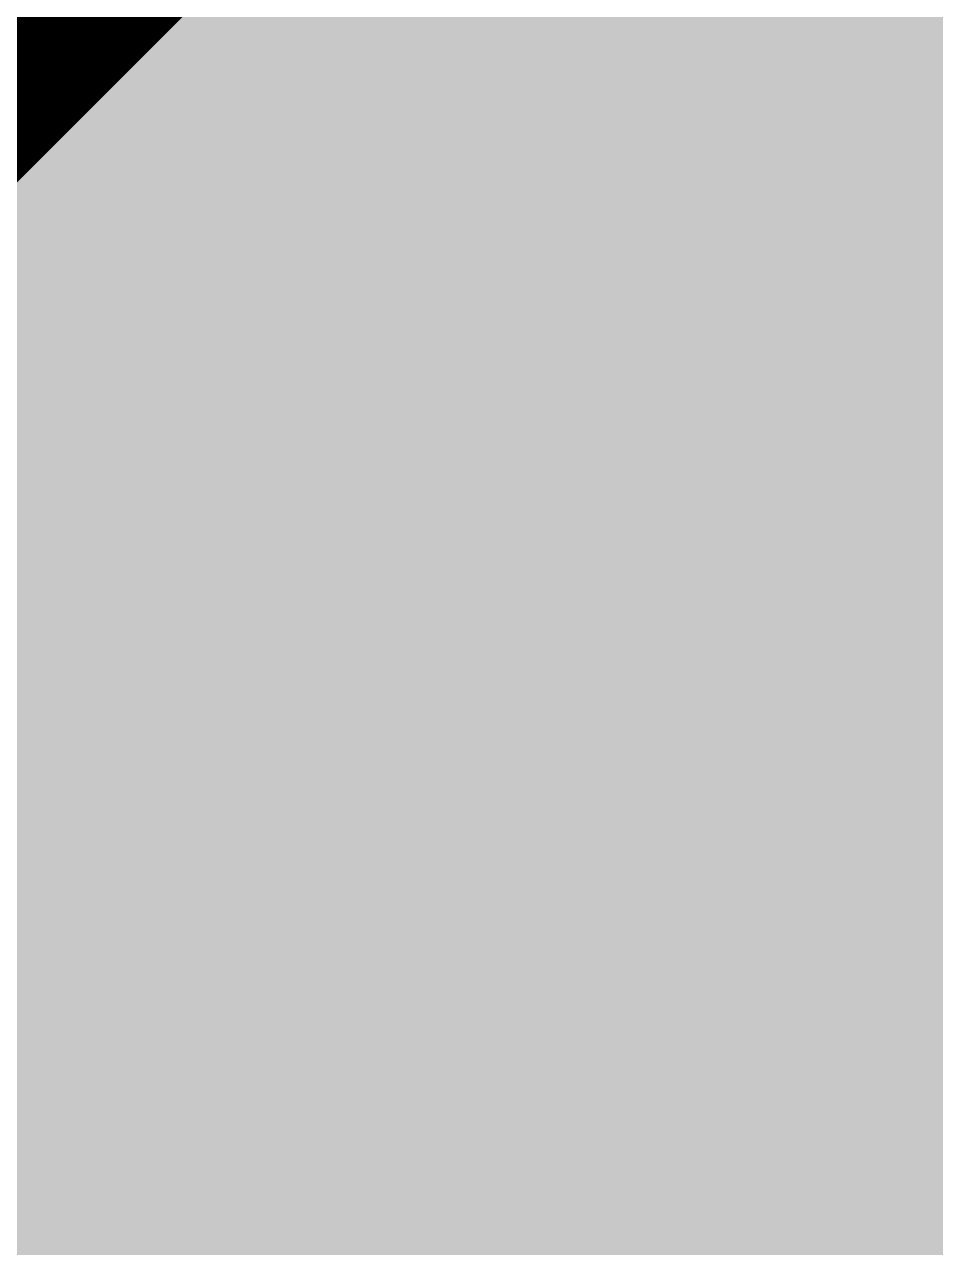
# Model space of a CAD drawing. Header units: millimetres. Extents: x -11 to 223, y -88 to 3.
# Drawn here: x 80.2688 to 80.4331, y -40.9117 to -40.6912 of the extents above; entities that cross this region are included whole.
import ezdxf

# ---------------------------------------------------------------- set-up
doc = ezdxf.new("R2010")
doc.units = ezdxf.units.MM
doc.header["$MEASUREMENT"] = 0
for name, color, linetype, true_color in [('Bottom-Layer', 7, 'Continuous', 0x0000ff), ('Multi-Layer', 7, 'Continuous', 0xc0c0c0), ('Top-Layer', 7, 'Continuous', 0xff0000)]:
    doc.layers.add(name, color=color, linetype=linetype, true_color=true_color)

msp = doc.modelspace()

# ---------------------------------------------------------------- hatches: boundary and pattern name
at = {"layer": 'Bottom-Layer'}
msp.add_hatch(color=256, dxfattribs=at).paths.add_polyline_path([(-10.33528, 1.97866), (-0.38039, 1.97866), (-0.84578, 1.72673), (-1.19549, 1.32954), (-1.38645, 0.83599), (-1.39516, 0.30686), (-1.22055, -0.1927), (-0.8841, -0.60119), (-0.42726, -0.8683), (0.09374, -0.96115), (1.79374, -0.96115), (2.31473, -0.8683), (2.77158, -0.60119), (3.10802, -0.1927), (3.28264, 0.30686), (3.27393, 0.83599), (3.08296, 1.32954), (2.73326, 1.72673), (2.26787, 1.97866), (222.62891, 1.97866), (222.62891, -87.47523), (-10.33528, -87.47523)])
at = {"layer": 'Top-Layer'}
msp.add_hatch(color=256, dxfattribs=at).paths.add_polyline_path([(-10.33528, 1.97866), (-0.38039, 1.97866), (-0.84578, 1.72673), (-1.19549, 1.32954), (-1.38645, 0.83599), (-1.39516, 0.30686), (-1.22055, -0.1927), (-0.8841, -0.60119), (-0.42726, -0.8683), (0.09374, -0.96115), (1.79374, -0.96115), (2.31473, -0.8683), (2.77158, -0.60119), (3.10802, -0.1927), (3.28264, 0.30686), (3.27393, 0.83599), (3.08296, 1.32954), (2.73326, 1.72673), (2.26787, 1.97866), (222.62891, 1.97866), (222.62891, -87.47523), (-10.33528, -87.47523)])

# ---------------------------------------------------------------- linework, layer by layer
at = {"layer": 'Multi-Layer', "const_width": 0.64516}
msp.add_lwpolyline([(75.09715, -38.45568, 1), (80.09716, -38.45568), (80.09716, -38.45568, 1), (75.09715, -38.45568)], format="xyb", dxfattribs=at)
msp.add_lwpolyline([(75.09715, -38.45568, 1), (80.09716, -38.45568), (80.09716, -38.45568, 1), (75.09715, -38.45568)], format="xyb", dxfattribs=at)
at = {"layer": 'Top-Layer', "const_width": 0.0508}
msp.add_lwpolyline([(69.84608, -41.76022), (78.99009, -41.76022), (79.17575, -41.72329), (79.33314, -41.61813), (81.43805, -39.51322)], dxfattribs=at)

doc.saveas('drawing.dxf')
